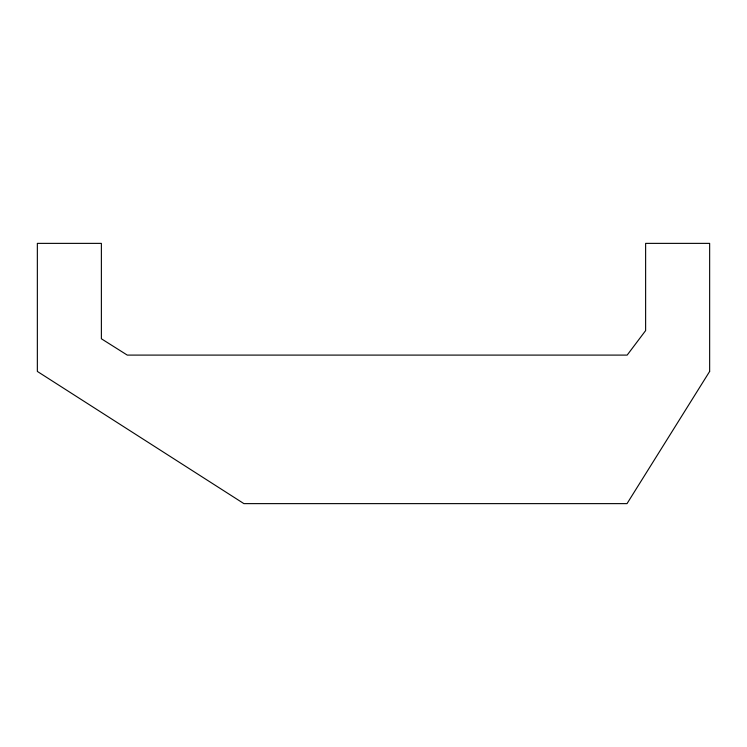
<?xml version="1.0" encoding="UTF-8"?>
<svg xmlns="http://www.w3.org/2000/svg" width="747" height="747" viewBox="0 0 747 747"><rect width="100%" height="100%" fill="white"/><g stroke="black" fill="none" stroke-linecap="round" stroke-linejoin="round"><path stroke-width="1.12" d="M709.65 371.427L627.022 503.627L243.914 503.627L37.35 371.427L37.35 243.373L101.377 243.373L101.377 338.764L127.261 355.096L627.163 355.096L645.623 330.594L645.623 243.373L709.65 243.373L709.65 371.427"/></g></svg>
